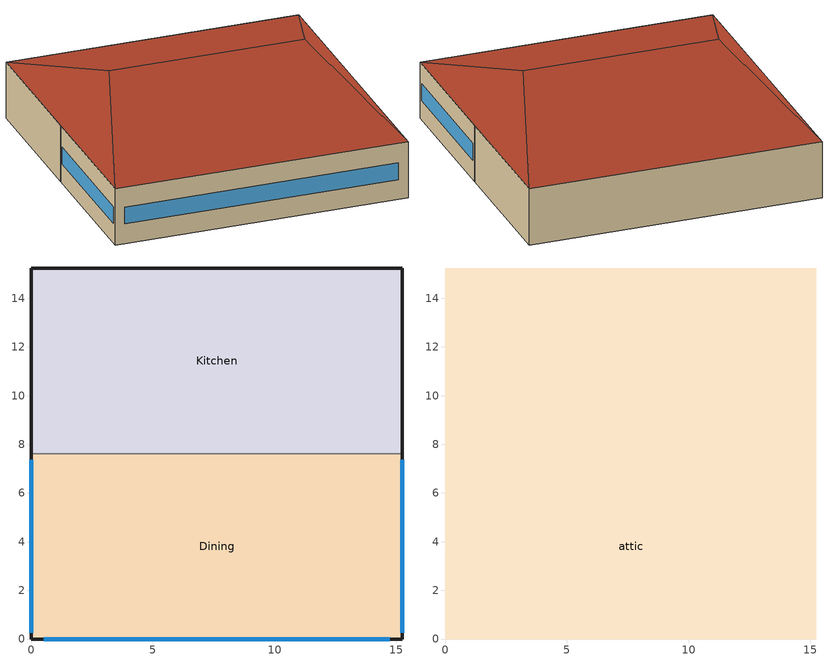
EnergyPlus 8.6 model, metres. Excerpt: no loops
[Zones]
Dining
 floor ground (ext-slab): 15.24,7.62 15.24,0 0,0 0,7.62 z0
 wall outside (Wood Frame Non-res Ext Wall): 0,7.62 0,0 15.24,0 15.24,7.62 z0:3.05
 wall to Kitchen (int-walls): 15.24,7.62 0,7.62 z0:3.05
 window (Window Non-res Fixed): 15.24,0.25 15.24,7.37 / 0.51,0 14.73,0 / 0,7.37 0,0.25 z1.07:1.98
Kitchen
 floor ground (ext-slab): 15.24,15.24 15.24,7.62 0,7.62 0,15.24 z0
 wall outside (Wood Frame Non-res Ext Wall): 15.24,7.62 15.24,15.24 0,15.24 0,7.62 z0:3.05
attic
 floor to Dining (Attic Non-res Floor): 0,0 0,7.62 15.24,7.62 15.24,0 z3.05
 floor to Kitchen (Attic Non-res Floor): 15.24,15.24 15.24,7.62 0,7.62 0,15.24 z3.05
 roof outside (Attic Non-res Roof): 15.24,0,3.05 15.24,15.24,3.05 12.7,7.62,5.59; 15.24,15.24,3.05 0,15.24,3.05 2.54,7.62,5.59 12.7,7.62,5.59; 0,0,3.05 15.24,0,3.05 12.7,7.62,5.59 2.54,7.62,5.59; 0,15.24,3.05 0,0,3.05 2.54,7.62,5.59
[Building]
Ref Bldg Quick Service Restaurant New2004_v1.3_5.0: North Axis {deg}=0; Terrain=City; Loads Convergence Tolerance Value=0.04; Temperature Convergence Tolerance Value {deltaC}=0.2; Solar Distribution=FullInteriorAndExterior; Maximum Number of Warmup Days=25; Minimum Number of Warmup Days=6
[Site:Location]
USA CA-SAN FRANCISCO: Latitude {deg}=37.62; Longitude {deg}=-122.37; Time Zone {hr}=-8; Elevation {m}=5
[SizingPeriod:DesignDay] Day of Month=21; Humidity Condition Type=Wetbulb; Barometric Pressure {Pa}=101265; Rain Indicator=No; Snow Indicator=No; Daylight Saving Time Indicator=No; Solar Model Indicator=ASHRAEClearSky
Name | Month | Day Type | Maximum Dry-Bulb Temperature {C} | Daily Dry-Bulb Temperature Range {deltaC} | Wetbulb or DewPoint at Maximum Dry-Bulb {C} | Wind Speed {m/s} | Wind Direction {deg} | Sky Clearness
SAN_FRANCISCO Ann Htg 99.6% Condns DB | 1 | WinterDesignDay | 3.2 | 0 | 3.2 | 2.4 | 140 | 0
SAN_FRANCISCO Ann Clg .4% Condns WB=>MDB | 9 | SummerDesignDay | 25.7 | 9 | 18.4 | 5.8 | 310 | 1
[Site:WaterMainsTemperature]
Calculation Method=CORRELATION; Annual Average Outdoor Air Temperature {C}=13.08; Maximum Difference In Monthly Average Outdoor Air Temperatures {deltaC}=8
[Site:GroundTemperature:BuildingSurface]
19.905, 19.922, 19.91, 19.932, 19.949, 20.038, 20.327, 20.062, 20.443, 20.088, 19.986, 19.948
[Construction]
Wood Frame Non-res Ext Wall: Wood Siding, Wood Frame NonRes Wall Insulation, 1/2IN Gypsum
Attic Non-res Floor: 1/2IN Gypsum, AtticFloor NonRes Insulation, 1/2IN Gypsum
Attic Non-res Roof: Roof Membrane, Metal Decking
ext-slab: HW CONCRETE
int-walls: 1/2IN Gypsum, 1/2IN Gypsum
Window Non-res Fixed: NonRes Fixed Assembly Window
InteriorFurnishings: Std Wood 6inch
[Material] Thermal Absorptance=0.9
Name | Roughness | Thickness {m} | Conductivity {W/m-K} | Density {kg/m3} | Specific Heat {J/kg-K} | Solar Absorptance | Visible Absorptance
Wood Frame NonRes Wall Insulation | MediumRough | 0.0812848 | 0.049 | 265 | 836.8 | 0.7 | 0.7
AtticFloor NonRes Insulation | MediumRough | 0.23413 | 0.049 | 265 | 836.8 | 0.7 | 0.7
Std Wood 6inch | MediumSmooth | 0.15 | 0.12 | 540 | 1210 | 0.7 | 0.7
Wood Siding | MediumSmooth | 0.01 | 0.11 | 544.62 | 1210 | 0.78 | 0.78
1/2IN Gypsum | Smooth | 0.0127 | 0.16 | 784.9 | 830 | 0.92 | 0.92
HW CONCRETE | Rough | 0.1016 | 1.311 | 2240 | 836.8 | 0.7 | 0.7
Roof Membrane | VeryRough | 0.0095 | 0.16 | 1121.29 | 1460 | 0.7 | 0.7
Metal Decking | MediumSmooth | 0.0015 | 45.006 | 7680 | 418.4 | 0.7 | 0.3
[WindowMaterial:SimpleGlazingSystem]
NonRes Fixed Assembly Window: U-Factor {W/m2-K}=6.92716; Solar Heat Gain Coefficient=0.39
[Zone] Type=1; Multiplier=1; Floor Area {m2}=autocalculate
Name | Part of Total Floor Area
Dining; Kitchen | Yes
attic | No
[People] Number of People Schedule=BLDG_OCC_SCH; Fraction Radiant=0.3; Sensible Heat Fraction=AUTOCALCULATE; Activity Level Schedule=ACTIVITY_SCH; Enable ASHRAE 55 Comfort Warnings=No; Mean Radiant Temperature Calculation Type=ZoneAveraged; Work Efficiency Schedule=WORK_EFF_SCH; Clothing Insulation Calculation Method=ClothingInsulationSchedule; Clothing Insulation Schedule=CLOTHING_SCH; Air Velocity Schedule=AIR_VELO_SCH; Thermal Comfort Model 1 Type=FANGER
Name | Zone or ZoneList | Number of People Calculation Method | Zone Floor Area per Person {m2/person} | Number of People
Dining People | Dining | Area/Person | 1.39
Kitchen People | Kitchen | People |  | 6.25
[Lights] Schedule=BLDG_LIGHT_SCH; Design Level Calculation Method=Watts/Area; Return Air Fraction=0; Fraction Radiant=0.7; Fraction Visible=0.2; Fraction Replaceable=1; Return Air Fraction Calculated from Plenum Temperature=No
Name | Zone or ZoneList | Watts per Zone Floor Area {W/m2}
Dining_Lights | Dining | 22.6
Kitchen_Lights | Kitchen | 12.9
[ElectricEquipment] Design Level Calculation Method=EquipmentLevel
Name | Zone or ZoneList | Schedule | Design Level {W} | Fraction Latent | Fraction Radiant | Fraction Lost
Dining_MiscElec_Equip | Dining | BLDG_EQUIP_SCH | 15000 | 0.25 | 0.3 | 0
Kitchen_MiscElec_Equip | Kitchen | BLDG_EQUIP_SCH | 35000 | 0.25 | 0.3 | 0.3
Kitchen_ExhFan_Equip | Kitchen | Kitchen_Exhaust_SCH | 577 | 0 | 0 | 1
[GasEquipment]
Kitchen_MiscGas_Equip: Zone or ZoneList=Kitchen; Schedule=GAS_EQUIP_SCH; Design Level Calculation Method=EquipmentLevel; Design Level {W}=150055; Fraction Latent=0.1; Fraction Radiant=0.2; Fraction Lost=0.7
[Exterior:Lights]
Exterior Facade Lighting: Schedule=ALWAYS_ON; Design Level {W}=2529; Control Option=AstronomicalClock
[ZoneInfiltration:DesignFlowRate] Constant Term Coefficient=1; Temperature Term Coefficient=0; Velocity Term Coefficient=0; Velocity Squared Term Coefficient=0
Name | Zone or ZoneList | Schedule | Design Flow Rate Calculation Method | Flow per Exterior Surface Area {m3/s-m2} | Air Changes per Hour {1/hr}
Dining_Infiltration | Dining | INFIL_HALF_ON_SCH | Flow/ExteriorArea | 0.000302
Kitchen_Infiltration | Kitchen | INFIL_HALF_ON_SCH | Flow/ExteriorArea | 0.000302
attic_Infiltration | attic | ALWAYS_ON | AirChanges/Hour |  | 1
[InternalMass] Construction=InteriorFurnishings; Surface Area {m2}=232.343
Name | Zone
Dining Internal Mass | Dining
Kitchen Internal Mass | Kitchen
[ZoneMixing]
Kitchen Exhaust Fanmixing_0: Zone=Kitchen; Schedule=HVACOperationSchd; Design Flow Rate Calculation Method=Flow/Zone; Design Flow Rate {m3/s}=0.834532; Source Zone=Dining; Delta Temperature {deltaC}=0
[AvailabilityManager:NightCycle] Applicability Schedule=ALWAYS_ON; Fan Schedule=HVACOperationSchd; Control Type=CycleOnAny; Thermostat Tolerance {deltaC}=1; Cycling Run Time {s}=1800
PSZ-AC_1:1 Availability Manager; PSZ-AC_2:2 Availability Manager
[UtilityCost:Tariff]
Name | Output Meter | Conversion Factor Choice | Time of Use Period Schedule | Season Schedule | Demand Window Length | Monthly Charge or Variable | Group
PGE_E-19_MediumGeneralTOUDemandService | Electricity:Facility | kWh | PGETOUSched | PGESeasonsSchedule | HalfHour | 174.88 | Comm Elect
PGE_A-10MediumGeneralDemandService | Electricity:Facility | kWh |  | PGESeasonsSchedule | HalfHour | 67.64 | Comm Elect
PGE_A-1SmallGeneralService | Electricity:Facility | kWh |  | PGESeasonsSchedule | HalfHour | 7.31 | Comm Elect
CA_EIAMonthlyRateGas | Gas:Facility | MCF |  |  |  | 0 | Comm Gas
[UtilityCost:Charge:Simple]
Name | Tariff | Source Variable | Season | Category Variable | Cost per Unit Value or Variable
SummerOnPeakDemandCharge | PGE_E-19_MediumGeneralTOUDemandService | PeakDemand | Summer | DemandCharges | 13.51
SummerMidPeakDemandCharge | PGE_E-19_MediumGeneralTOUDemandService | MidPeakDemand | Summer | DemandCharges | 3.75
SummerDemandCharge | PGE_E-19_MediumGeneralTOUDemandService | totalDemand | Summer | DemandCharges | 3.18
WinterMidPeakDemandCharge | PGE_E-19_MediumGeneralTOUDemandService | MidPeakDemand | Winter | DemandCharges | 3.69
WinterDemandCharge | PGE_E-19_MediumGeneralTOUDemandService | totalDemand | Winter | DemandCharges | 3.18
SummerPeakEnergyCharge | PGE_E-19_MediumGeneralTOUDemandService | PeakEnergy | Summer | EnergyCharges | 0.15746
SummerMidPeakEnergyCharge | PGE_E-19_MediumGeneralTOUDemandService | MidPeakEnergy | Summer | EnergyCharges | 0.09613
SummerOffPeakEnergyCharge | PGE_E-19_MediumGeneralTOUDemandService | OffPeakEnergy | Summer | EnergyCharges | 0.08203
WinterMidPeakEnergyCharge | PGE_E-19_MediumGeneralTOUDemandService | MidPeakEnergy | Winter | EnergyCharges | 0.10181
WinterOffPeakEnergyCharge | PGE_E-19_MediumGeneralTOUDemandService | OffPeakEnergy | Winter | EnergyCharges | 0.08203
TaxofEightPercent | PGE_E-19_MediumGeneralTOUDemandService | subtotal | Annual | Taxes | 0.08
SummerEnergyCharge | PGE_A-10MediumGeneralDemandService | totalEnergy | Summer | EnergyCharges | 0.1416
WinterEnergyCharge | PGE_A-10MediumGeneralDemandService | totalEnergy | Winter | EnergyCharges | 0.103
SummerDemandCharge | PGE_A-10MediumGeneralDemandService | totalDemand | Summer | DemandCharges | 6.56
WinterDemandCharge | PGE_A-10MediumGeneralDemandService | totalDemand | Winter | DemandCharges | 1.58
TaxofEightPercent | PGE_A-10MediumGeneralDemandService | subtotal | Annual | Taxes | 0.08
SummerEnergyCharge | PGE_A-1SmallGeneralService | totalEnergy | Summer | EnergyCharges | 0.1794
WinterEnergyCharge | PGE_A-1SmallGeneralService | totalEnergy | Winter | EnergyCharges | 0.1179
TaxofEightPercent | PGE_A-1SmallGeneralService | subtotal | Annual | Taxes | 0.08
MonthlyRateGasCharge | CA_EIAMonthlyRateGas | totalEnergy | Annual | EnergyCharges | CA_MonthlyGasRates
TaxofEightPercent | CA_EIAMonthlyRateGas | SubTotal | Annual | Taxes | 0.08
[UtilityCost:Qualify] Season=Annual; Threshold Test=Count
Name | Tariff | Variable | Qualify Type | Threshold Value or Variable | Number of Months
MinDemand500kw | PGE_E-19_MediumGeneralTOUDemandService | TotalDemand | Minimum | 500 | 12
MaxDemand500kw | PGE_A-10MediumGeneralDemandService | TotalDemand | Maximum | 500 | 1
MaxDemand500kw | PGE_A-1SmallGeneralService | TotalDemand | Maximum | 500 | 1
MaxEnergy4200kwh | PGE_A-1SmallGeneralService | TotalEnergy | Maximum | 4200 | 1
[UtilityCost:Variable]
CA_MonthlyGasRates: Tariff=CA_EIAMonthlyRateGas; Variable Type=Currency; January Value=9.37; February Value=8.88; March Value=8.2; April Value=7.29; May Value=7.82; June Value=8.26; July Value=8.23; August Value=8.21; September Value=7.9; October Value=8.09; November Value=7.64; December Value=8.43
[Schedule:Compact]
ALWAYS_ON: Through: 12/31, For: AllDays, Until: 24:00, 1
ACTIVITY_SCH: Through: 12/31, For: AllDays, Until: 24:00, 120
AIR_VELO_SCH: Through: 12/31, For: AllDays, Until: 24:00, 0.2
BLDG_EQUIP_SCH: Through: 12/31, For: Weekday, Until: 06:00, 0.1, Until: 08:00, 0.35, Until: 10:00, 0.25, Until: 14:00, 0.35, Until: 17:00, 0.25, Until: 20:00, 0.35, Until: 24:00, 0.25, For: Saturday, Until: 06:00, 0.1, Until: 08:00, 0.35, Until: 10:00, 0.25, Until: 14:00, 0.35, Until: 17:00, 0.25, Until: 20:00, 0.35, Until: 24:00, 0.25, For: SummerDesignDay, Until: 24:00, 0.35, For: WinterDesignDay, Until: 24:00, 0, For: Sunday Holidays AllOtherDays, Until: 06:00, 0.1, Until: 08:00, 0.35, Until: 10:00, 0.25, Until: 14:00, 0.35, Until: 17:00, 0.25, Until: 20:00, 0.35, Until: 24:00, 0.25
BLDG_LIGHT_SCH: Through: 12/31, For: SummerDesignDay, Until: 24:00, 1, For: WinterDesignDay, Until: 24:00, 0, For: Weekday Saturday Sunday Holidays AllOtherDays, Until: 01:00, 0.45, Until: 05:00, 0.15, Until: 06:00, 0.45, Until: 24:00, 0.9
BLDG_OCC_SCH: Through: 12/31, For: Weekdays, Until: 01:00, 0.05, Until: 05:00, 0, Until: 06:00, 0.05, Until: 07:00, 0.1, Until: 09:00, 0.4, Until: 10:00, 0.3, Until: 11:00, 0.2, Until: 12:00, 0.5, Until: 13:00, 0.8, Until: 14:00, 0.7, Until: 15:00, 0.4, Until: 16:00, 0.2, Until: 17:00, 0.25, Until: 18:00, 0.5, Until: 21:00, 0.55, Until: 22:00, 0.5, Until: 23:00, 0.35, Until: 24:00, 0.2, For: SummerDesignDay, Until: 24:00, 1, For: WinterDesignDay, Until: 24:00, 0, For: Saturday Sunday Holidays AllOtherDays, Until: 01:00, 0.05, Until: 05:00, 0, Until: 07:00, 0.05, Until: 10:00, 0.3, Until: 11:00, 0.2, Until: 12:00, 0.45, Until: 13:00, 0.6, Until:14:00, 0.5, Until: 15:00, 0.35, Until: 18:00, 0.3, Until: 21:00, 0.55, Until: 22:00, 0.5, Until: 23:00, 0.35, Until: 24:00, 0.2
GAS_EQUIP_SCH: Through: 12/31, For: SummerDesignDay, Until: 24:00, 0.25, For: WinterDesignDay, Until: 24:00, 0, For: AllOtherDays, Until: 05:00, 0.02, Until: 06:00, 0.03, Until: 07:00, 0.09, Until: 08:00, 0.14, Until: 10:00, 0.1, Until: 11:00, 0.22, Until: 12:00, 0.27, Until: 13:00, 0.24, Until: 14:00, 0.21, Until: 15:00, 0.14, Until:16:00, 0.13, Until:17:00, 0.15, Until: 20:00, 0.17, Until: 21:00, 0.15, Until: 22:00, 0.14, Until: 23:00, 0.12, Until: 24:00, 0.02
INFIL_HALF_ON_SCH: Through: 12/31, For: Weekdays SummerDesignDay, Until: 05:00, 1, Until: 24:00, 0.5, For: Saturday WinterDesignDay, Until: 05:00, 1, Until: 24:00, 0.5, For: Sunday Holidays AllOtherDays, Until: 05:00, 1, Until: 24:00, 0.5
Kitchen_Exhaust_SCH; HVACOperationSchd: Through: 12/31, For: AllDays, Until: 01:00, 1, Until: 05:00, 0, Until: 24:00, 1
WORK_EFF_SCH: Through: 12/31, For: AllDays, Until: 24:00, 0
CLOTHING_SCH: Through: 04/30, For: AllDays, Until: 24:00, 1, Through: 09/30, For: AllDays, Until: 24:00, 0.5, Through: 12/31, For: AllDays, Until: 24:00, 1
PGESeasonsSchedule: Through: 4/30, For: AllDays, Until: 24:00, 1, Through: 10/31, For: AllDays, Until: 24:00, 3, Through: 12/31, For: AllDays, Until: 24:00, 1
PGETOUSched: Through: 4/30, For: WeekDays, Until: 8:30, 3, Until: 21:30, 4, Until: 24:00, 3, For: AllOtherDays, Until: 24:00, 3, Through: 10/31, For: WeekDays, Until: 8:30, 3, Until: 12:00, 4, Until: 18:00, 1, Until: 21:30, 4, Until: 24:00, 3, For: AllOtherDays, Until: 24:00, 3, Through: 12/31, For: WeekDays, Until: 10:00, 3, Until: 22:00, 1, Until: 24:00, 3, For: AllOtherDays, Until: 24:00, 3
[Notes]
DOE Commercial Reference Building
Quick Service Restaurant, new construction 90.1-2004
EnergyPlus Version 5.0
ASHRAE Standards 90.1-2004 and 62-1999
Description:  Single story, Two zone building.
Form:         Area = 232 m2 (2,500 ft2); Number of Stories = 1 plus attic; Shape = rectangle, Aspect ratio = 1.0
Envelope:     Envelope thermal properties vary with climate according to ASHRAE Standard 90.1-2004.
Opaque constructions: wood frame walls; attic roof; slab-on-grade floor
Windows: window-to-wall ratio = 14%
Infiltration = 0.4 cfm/ft2 above grade wall area at 0.3 in wc (75 Pa) adjusted to 0.016 in wc (4 Pa).
50% of full value when ventilation system on.
HVAC:         ASHRAE 90.1-2004 PSZ-AC, gas furnace
Economizer per 90.1-2004
Exhaust:      Kitchen exhaust 1557 L/s (3300 cfm), 54% of exhaust make-up air from dining
Kitchen exhaust fan modeled as exterior load to avoid getting double make-up air
Refrigeration: Walk-in cooler and walk-in freezer
Int. gains:   W/m2 (W/ft2)   lights            elec plug       gas plug
Detached Shading:               None
Daylight:                       None
Natural Ventilation:            None
Zonal Equipment:                None
Air Primary Loops:              PSZ-AC:1; PSZ-AC:2
Plant Loops:                    SHWSys1
System Equipment Autosize:      Yes
Purchased Cooling:              None
Purchased Heating:              None
Coils:                          Coil:Cooling:DX:SingleSpeed; Coil:Cooling:DX:TwoSpeed; Coil:Heating:Gas
Pumps:                          None
Boilers:                        None
Chillers:                       None
Reference citation for the Commercial Reference Buildings:
Deru, M.; Field, K.; Studer, D.; Benne, K.; Griffith, B.; Torcellini, P;
Halverson, M.; Winiarski, D.; Liu, B.; Rosenberg, M.; Huang, J.;
Yazdanian, M.; Crawley, D. (2010).
U.S. Department of Energy Commercial Reference Building Models of the National Building Stock.
Washington, DC: U.S. Department of Energy, Energy Efficiency and
Renewable Energy, Office of Building Technologies.
***GENERAL SIMULATION PARAMETERS***
Number of Zones: 3
***HOLIDAYS & DAYLIGHT SAVINGS***
